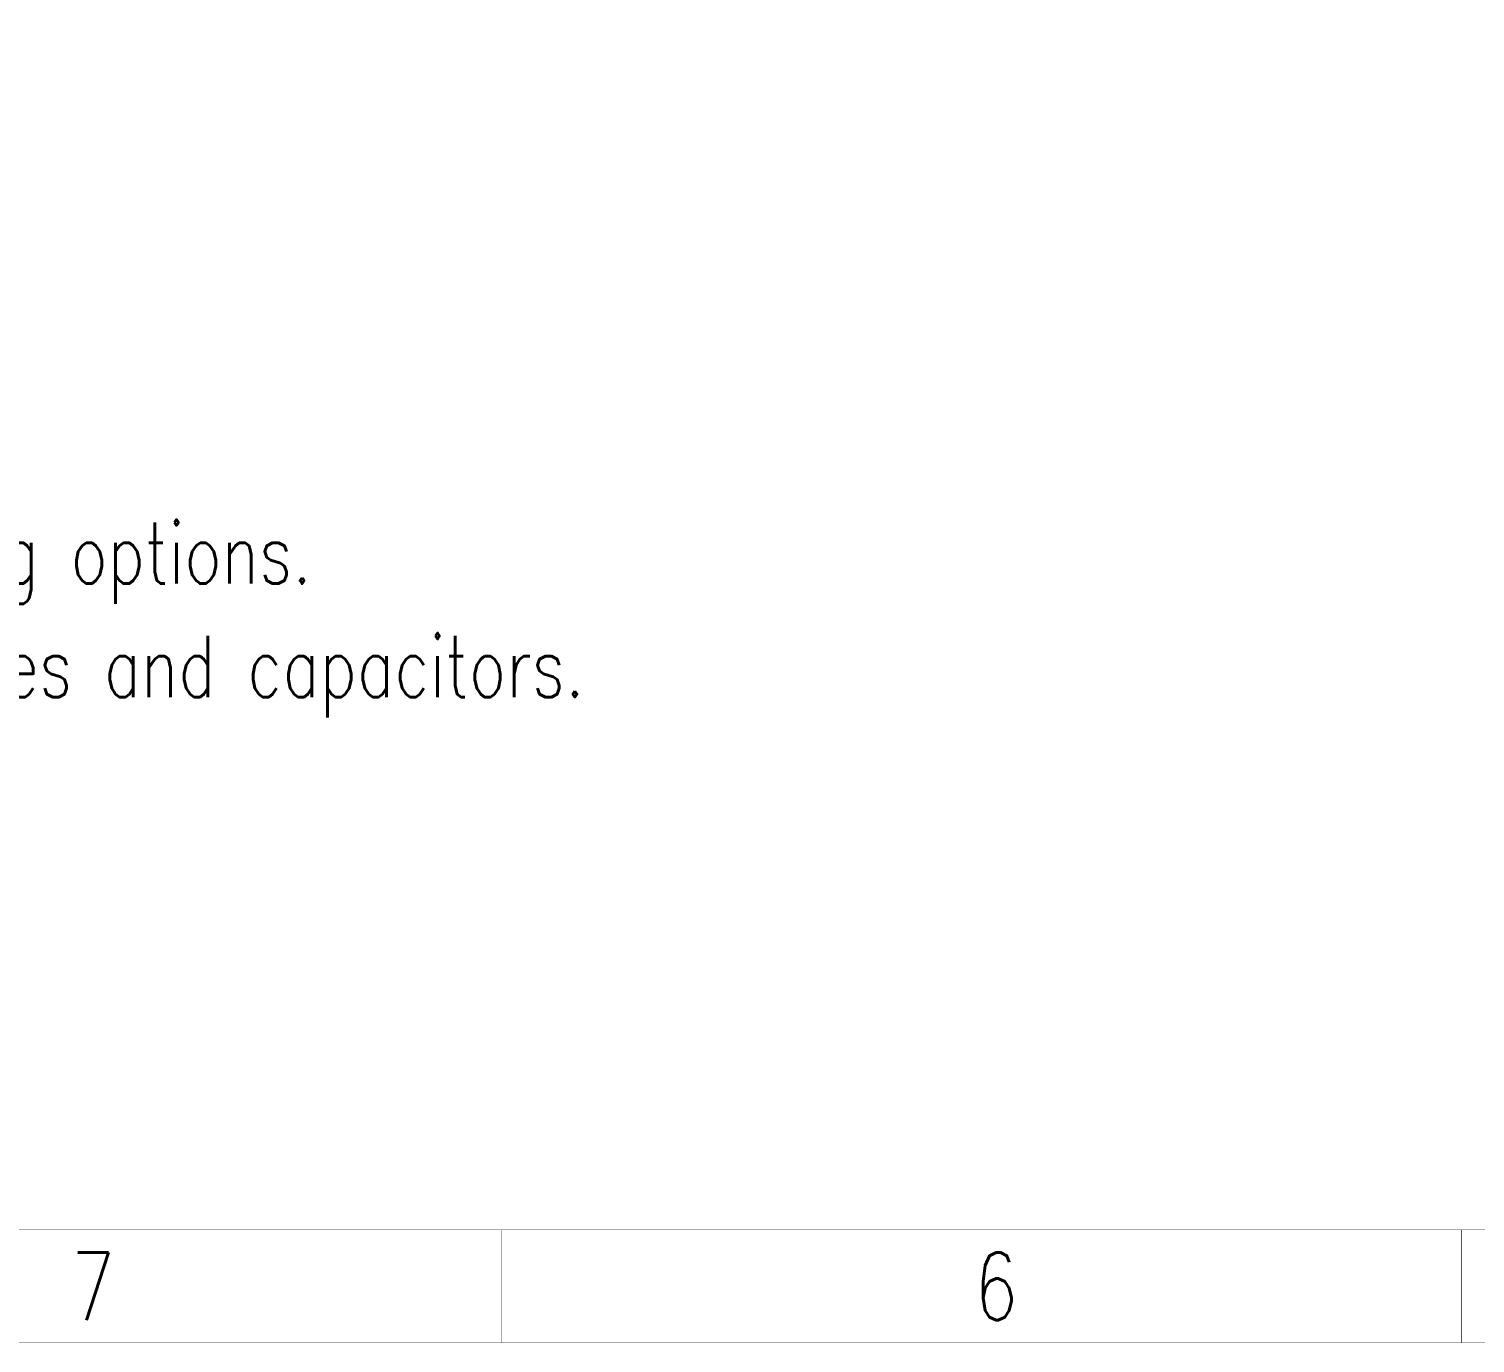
# Model space of a CAD drawing. Extents: x -4.2 to 14.8, y -3.5 to 8.8.
# Drawn here: x -0.669 to 2.912, y -3.528 to -0.276 of the extents above; entities that cross this region are included whole.
import ezdxf

# ---------------------------------------------------------------- set-up
doc = ezdxf.new("R2010")
doc.units = 0
doc.layers.add('2D_LINE_01', color=1, linetype='CONTINUOUS')
doc.layers.add('TEXT_01', color=1, linetype='CONTINUOUS')
doc.styles.add('W0$0005', font='simplex', dxfattribs={"width": 0.75})

# ---------------------------------------------------------------- blocks, each defined once
blk = doc.blocks.new('SMOOTH_0$001')
at = {"const_width": 0.0005}
blk.add_lwpolyline([(-0.00025, 0, 1), (0.00025, 0, 1)], format="xyb", close=True, dxfattribs=at)
blk = doc.blocks.new('DRAWING_2911')
at = {"layer": '2D_LINE_01', "const_width": 0.001}
for points in [[(-18.3217, -0.5412), (0.6823, -0.5412), (0.6823, 11.7555), (-18.3217, 11.7555)], [(-18.0597, -0.2617), (0.3854, -0.2617), (0.3854, 11.476), (-18.0597, 11.476)]]:
    blk.add_lwpolyline(points, close=True, dxfattribs=at)
for points in [[(-13.5707, -0.5412), (-13.5707, -0.2617)], [(-11.1952, -0.5412), (-11.1952, -0.2617)]]:
    blk.add_lwpolyline(points, dxfattribs=at)
at = {"layer": '2D_LINE_01'}
for p in [(-13.5707, -0.2617), (-11.1952, -0.2617), (-13.5707, -0.5412), (-11.1952, -0.5412)]:
    blk.add_blockref('SMOOTH_0$001', p, dxfattribs=at)
at = {"layer": 'TEXT_01', "style": 'W0$0005', "width": 0.75}
for s, height, p in [('1) Refer to BOM for stuffing options.', 0.151182, (-16.9325, 1.3378)), ('2) Observe polarity on diodes and capacitors.', 0.151182, (-16.9325, 1.057)), ('7', 0.1677, (-14.6367, -0.4853)), ('6', 0.1677, (-12.401, -0.4853))]:
    blk.add_text(s, height=height, dxfattribs=at).set_placement(p)

msp = doc.modelspace()

# ---------------------------------------------------------------- block references
msp.add_blockref('DRAWING_2911', (14.0731, -2.9862))

doc.saveas('drawing.dxf')
